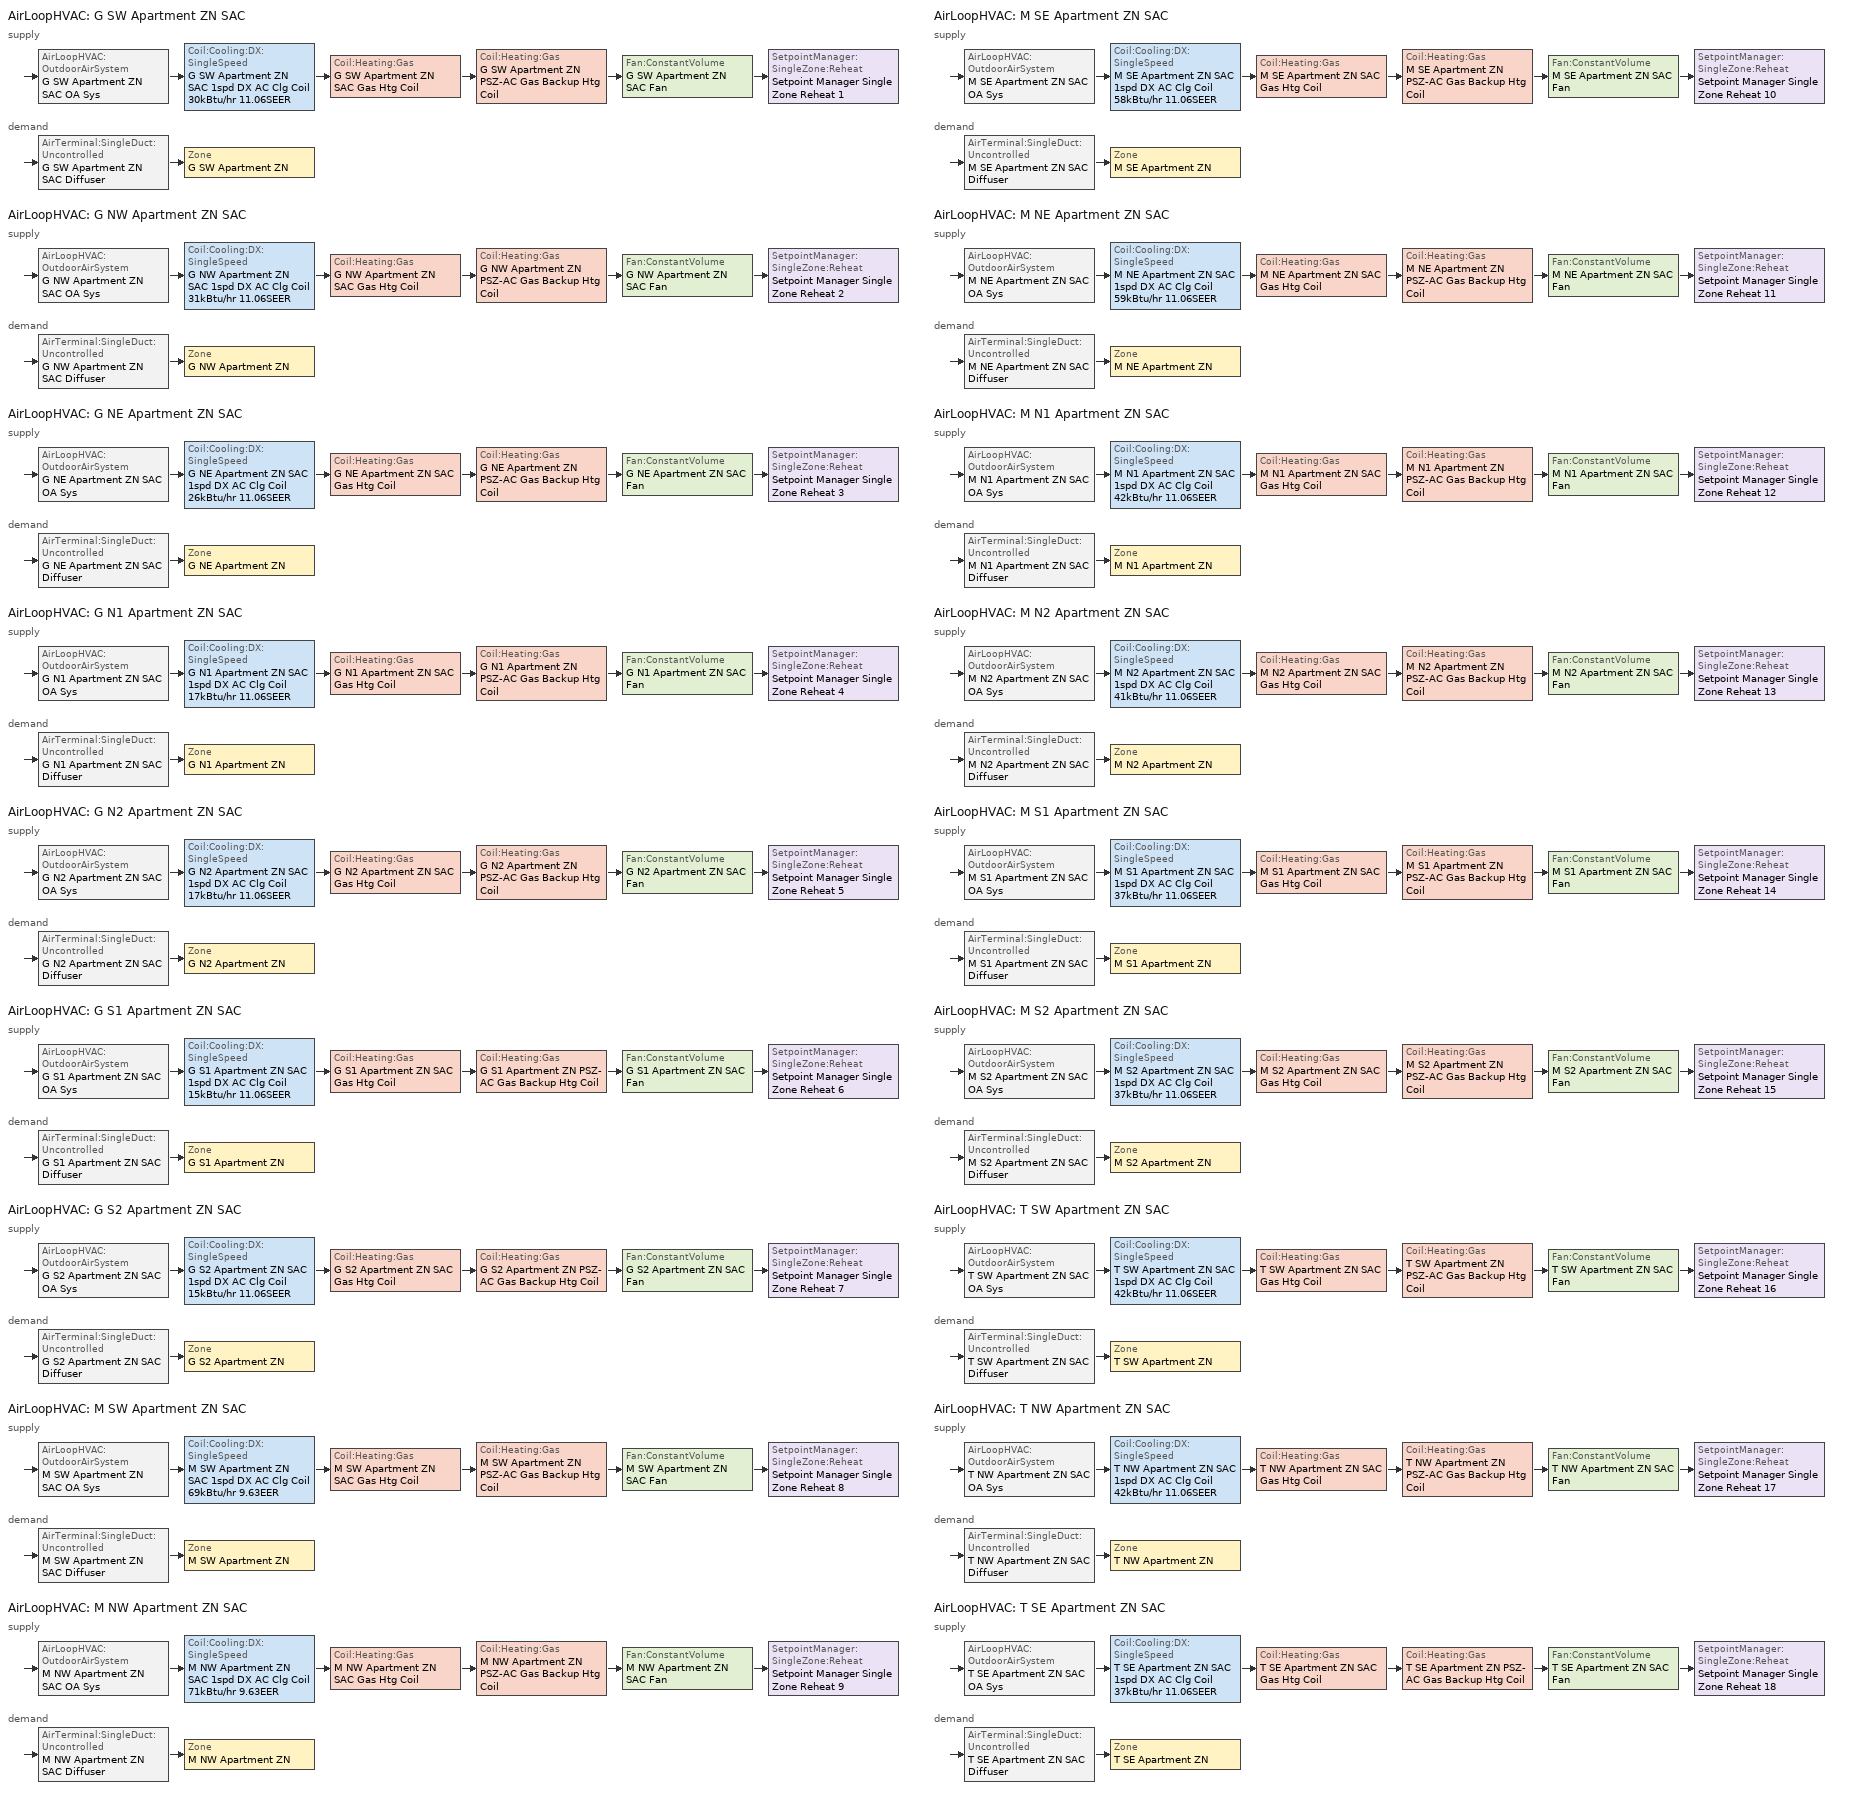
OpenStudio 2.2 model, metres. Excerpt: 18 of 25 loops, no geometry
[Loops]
AirLoopHVAC 'G SW Apartment ZN SAC'
 supply: AirLoopHVAC:OutdoorAirSystem 'G SW Apartment ZN SAC OA Sys' > Coil:Cooling:DX:SingleSpeed 'G SW Apartment ZN SAC 1spd DX AC Clg Coil 30kBtu/hr 11.06SEER' > Coil:Heating:Gas 'G SW Apartment ZN SAC Gas Htg Coil' > Coil:Heating:Gas 'G SW Apartment ZN PSZ-AC Gas Backup Htg Coil' > Fan:ConstantVolume 'G SW Apartment ZN SAC Fan' > SetpointManager:SingleZone:Reheat 'Setpoint Manager Single Zone Reheat 1'
 demand: AirTerminal:SingleDuct:Uncontrolled 'G SW Apartment ZN SAC Diffuser' > Zone 'G SW Apartment ZN'
AirLoopHVAC 'G NW Apartment ZN SAC'
 supply: AirLoopHVAC:OutdoorAirSystem 'G NW Apartment ZN SAC OA Sys' > Coil:Cooling:DX:SingleSpeed 'G NW Apartment ZN SAC 1spd DX AC Clg Coil 31kBtu/hr 11.06SEER' > Coil:Heating:Gas 'G NW Apartment ZN SAC Gas Htg Coil' > Coil:Heating:Gas 'G NW Apartment ZN PSZ-AC Gas Backup Htg Coil' > Fan:ConstantVolume 'G NW Apartment ZN SAC Fan' > SetpointManager:SingleZone:Reheat 'Setpoint Manager Single Zone Reheat 2'
 demand: AirTerminal:SingleDuct:Uncontrolled 'G NW Apartment ZN SAC Diffuser' > Zone 'G NW Apartment ZN'
AirLoopHVAC 'G NE Apartment ZN SAC'
 supply: AirLoopHVAC:OutdoorAirSystem 'G NE Apartment ZN SAC OA Sys' > Coil:Cooling:DX:SingleSpeed 'G NE Apartment ZN SAC 1spd DX AC Clg Coil 26kBtu/hr 11.06SEER' > Coil:Heating:Gas 'G NE Apartment ZN SAC Gas Htg Coil' > Coil:Heating:Gas 'G NE Apartment ZN PSZ-AC Gas Backup Htg Coil' > Fan:ConstantVolume 'G NE Apartment ZN SAC Fan' > SetpointManager:SingleZone:Reheat 'Setpoint Manager Single Zone Reheat 3'
 demand: AirTerminal:SingleDuct:Uncontrolled 'G NE Apartment ZN SAC Diffuser' > Zone 'G NE Apartment ZN'
AirLoopHVAC 'G N1 Apartment ZN SAC'
 supply: AirLoopHVAC:OutdoorAirSystem 'G N1 Apartment ZN SAC OA Sys' > Coil:Cooling:DX:SingleSpeed 'G N1 Apartment ZN SAC 1spd DX AC Clg Coil 17kBtu/hr 11.06SEER' > Coil:Heating:Gas 'G N1 Apartment ZN SAC Gas Htg Coil' > Coil:Heating:Gas 'G N1 Apartment ZN PSZ-AC Gas Backup Htg Coil' > Fan:ConstantVolume 'G N1 Apartment ZN SAC Fan' > SetpointManager:SingleZone:Reheat 'Setpoint Manager Single Zone Reheat 4'
 demand: AirTerminal:SingleDuct:Uncontrolled 'G N1 Apartment ZN SAC Diffuser' > Zone 'G N1 Apartment ZN'
AirLoopHVAC 'G N2 Apartment ZN SAC'
 supply: AirLoopHVAC:OutdoorAirSystem 'G N2 Apartment ZN SAC OA Sys' > Coil:Cooling:DX:SingleSpeed 'G N2 Apartment ZN SAC 1spd DX AC Clg Coil 17kBtu/hr 11.06SEER' > Coil:Heating:Gas 'G N2 Apartment ZN SAC Gas Htg Coil' > Coil:Heating:Gas 'G N2 Apartment ZN PSZ-AC Gas Backup Htg Coil' > Fan:ConstantVolume 'G N2 Apartment ZN SAC Fan' > SetpointManager:SingleZone:Reheat 'Setpoint Manager Single Zone Reheat 5'
 demand: AirTerminal:SingleDuct:Uncontrolled 'G N2 Apartment ZN SAC Diffuser' > Zone 'G N2 Apartment ZN'
AirLoopHVAC 'G S1 Apartment ZN SAC'
 supply: AirLoopHVAC:OutdoorAirSystem 'G S1 Apartment ZN SAC OA Sys' > Coil:Cooling:DX:SingleSpeed 'G S1 Apartment ZN SAC 1spd DX AC Clg Coil 15kBtu/hr 11.06SEER' > Coil:Heating:Gas 'G S1 Apartment ZN SAC Gas Htg Coil' > Coil:Heating:Gas 'G S1 Apartment ZN PSZ-AC Gas Backup Htg Coil' > Fan:ConstantVolume 'G S1 Apartment ZN SAC Fan' > SetpointManager:SingleZone:Reheat 'Setpoint Manager Single Zone Reheat 6'
 demand: AirTerminal:SingleDuct:Uncontrolled 'G S1 Apartment ZN SAC Diffuser' > Zone 'G S1 Apartment ZN'
AirLoopHVAC 'G S2 Apartment ZN SAC'
 supply: AirLoopHVAC:OutdoorAirSystem 'G S2 Apartment ZN SAC OA Sys' > Coil:Cooling:DX:SingleSpeed 'G S2 Apartment ZN SAC 1spd DX AC Clg Coil 15kBtu/hr 11.06SEER' > Coil:Heating:Gas 'G S2 Apartment ZN SAC Gas Htg Coil' > Coil:Heating:Gas 'G S2 Apartment ZN PSZ-AC Gas Backup Htg Coil' > Fan:ConstantVolume 'G S2 Apartment ZN SAC Fan' > SetpointManager:SingleZone:Reheat 'Setpoint Manager Single Zone Reheat 7'
 demand: AirTerminal:SingleDuct:Uncontrolled 'G S2 Apartment ZN SAC Diffuser' > Zone 'G S2 Apartment ZN'
AirLoopHVAC 'M SW Apartment ZN SAC'
 supply: AirLoopHVAC:OutdoorAirSystem 'M SW Apartment ZN SAC OA Sys' > Coil:Cooling:DX:SingleSpeed 'M SW Apartment ZN SAC 1spd DX AC Clg Coil 69kBtu/hr 9.63EER' > Coil:Heating:Gas 'M SW Apartment ZN SAC Gas Htg Coil' > Coil:Heating:Gas 'M SW Apartment ZN PSZ-AC Gas Backup Htg Coil' > Fan:ConstantVolume 'M SW Apartment ZN SAC Fan' > SetpointManager:SingleZone:Reheat 'Setpoint Manager Single Zone Reheat 8'
 demand: AirTerminal:SingleDuct:Uncontrolled 'M SW Apartment ZN SAC Diffuser' > Zone 'M SW Apartment ZN'
AirLoopHVAC 'M NW Apartment ZN SAC'
 supply: AirLoopHVAC:OutdoorAirSystem 'M NW Apartment ZN SAC OA Sys' > Coil:Cooling:DX:SingleSpeed 'M NW Apartment ZN SAC 1spd DX AC Clg Coil 71kBtu/hr 9.63EER' > Coil:Heating:Gas 'M NW Apartment ZN SAC Gas Htg Coil' > Coil:Heating:Gas 'M NW Apartment ZN PSZ-AC Gas Backup Htg Coil' > Fan:ConstantVolume 'M NW Apartment ZN SAC Fan' > SetpointManager:SingleZone:Reheat 'Setpoint Manager Single Zone Reheat 9'
 demand: AirTerminal:SingleDuct:Uncontrolled 'M NW Apartment ZN SAC Diffuser' > Zone 'M NW Apartment ZN'
AirLoopHVAC 'M SE Apartment ZN SAC'
 supply: AirLoopHVAC:OutdoorAirSystem 'M SE Apartment ZN SAC OA Sys' > Coil:Cooling:DX:SingleSpeed 'M SE Apartment ZN SAC 1spd DX AC Clg Coil 58kBtu/hr 11.06SEER' > Coil:Heating:Gas 'M SE Apartment ZN SAC Gas Htg Coil' > Coil:Heating:Gas 'M SE Apartment ZN PSZ-AC Gas Backup Htg Coil' > Fan:ConstantVolume 'M SE Apartment ZN SAC Fan' > SetpointManager:SingleZone:Reheat 'Setpoint Manager Single Zone Reheat 10'
 demand: AirTerminal:SingleDuct:Uncontrolled 'M SE Apartment ZN SAC Diffuser' > Zone 'M SE Apartment ZN'
AirLoopHVAC 'M NE Apartment ZN SAC'
 supply: AirLoopHVAC:OutdoorAirSystem 'M NE Apartment ZN SAC OA Sys' > Coil:Cooling:DX:SingleSpeed 'M NE Apartment ZN SAC 1spd DX AC Clg Coil 59kBtu/hr 11.06SEER' > Coil:Heating:Gas 'M NE Apartment ZN SAC Gas Htg Coil' > Coil:Heating:Gas 'M NE Apartment ZN PSZ-AC Gas Backup Htg Coil' > Fan:ConstantVolume 'M NE Apartment ZN SAC Fan' > SetpointManager:SingleZone:Reheat 'Setpoint Manager Single Zone Reheat 11'
 demand: AirTerminal:SingleDuct:Uncontrolled 'M NE Apartment ZN SAC Diffuser' > Zone 'M NE Apartment ZN'
AirLoopHVAC 'M N1 Apartment ZN SAC'
 supply: AirLoopHVAC:OutdoorAirSystem 'M N1 Apartment ZN SAC OA Sys' > Coil:Cooling:DX:SingleSpeed 'M N1 Apartment ZN SAC 1spd DX AC Clg Coil 42kBtu/hr 11.06SEER' > Coil:Heating:Gas 'M N1 Apartment ZN SAC Gas Htg Coil' > Coil:Heating:Gas 'M N1 Apartment ZN PSZ-AC Gas Backup Htg Coil' > Fan:ConstantVolume 'M N1 Apartment ZN SAC Fan' > SetpointManager:SingleZone:Reheat 'Setpoint Manager Single Zone Reheat 12'
 demand: AirTerminal:SingleDuct:Uncontrolled 'M N1 Apartment ZN SAC Diffuser' > Zone 'M N1 Apartment ZN'
AirLoopHVAC 'M N2 Apartment ZN SAC'
 supply: AirLoopHVAC:OutdoorAirSystem 'M N2 Apartment ZN SAC OA Sys' > Coil:Cooling:DX:SingleSpeed 'M N2 Apartment ZN SAC 1spd DX AC Clg Coil 41kBtu/hr 11.06SEER' > Coil:Heating:Gas 'M N2 Apartment ZN SAC Gas Htg Coil' > Coil:Heating:Gas 'M N2 Apartment ZN PSZ-AC Gas Backup Htg Coil' > Fan:ConstantVolume 'M N2 Apartment ZN SAC Fan' > SetpointManager:SingleZone:Reheat 'Setpoint Manager Single Zone Reheat 13'
 demand: AirTerminal:SingleDuct:Uncontrolled 'M N2 Apartment ZN SAC Diffuser' > Zone 'M N2 Apartment ZN'
AirLoopHVAC 'M S1 Apartment ZN SAC'
 supply: AirLoopHVAC:OutdoorAirSystem 'M S1 Apartment ZN SAC OA Sys' > Coil:Cooling:DX:SingleSpeed 'M S1 Apartment ZN SAC 1spd DX AC Clg Coil 37kBtu/hr 11.06SEER' > Coil:Heating:Gas 'M S1 Apartment ZN SAC Gas Htg Coil' > Coil:Heating:Gas 'M S1 Apartment ZN PSZ-AC Gas Backup Htg Coil' > Fan:ConstantVolume 'M S1 Apartment ZN SAC Fan' > SetpointManager:SingleZone:Reheat 'Setpoint Manager Single Zone Reheat 14'
 demand: AirTerminal:SingleDuct:Uncontrolled 'M S1 Apartment ZN SAC Diffuser' > Zone 'M S1 Apartment ZN'
AirLoopHVAC 'M S2 Apartment ZN SAC'
 supply: AirLoopHVAC:OutdoorAirSystem 'M S2 Apartment ZN SAC OA Sys' > Coil:Cooling:DX:SingleSpeed 'M S2 Apartment ZN SAC 1spd DX AC Clg Coil 37kBtu/hr 11.06SEER' > Coil:Heating:Gas 'M S2 Apartment ZN SAC Gas Htg Coil' > Coil:Heating:Gas 'M S2 Apartment ZN PSZ-AC Gas Backup Htg Coil' > Fan:ConstantVolume 'M S2 Apartment ZN SAC Fan' > SetpointManager:SingleZone:Reheat 'Setpoint Manager Single Zone Reheat 15'
 demand: AirTerminal:SingleDuct:Uncontrolled 'M S2 Apartment ZN SAC Diffuser' > Zone 'M S2 Apartment ZN'
AirLoopHVAC 'T SW Apartment ZN SAC'
 supply: AirLoopHVAC:OutdoorAirSystem 'T SW Apartment ZN SAC OA Sys' > Coil:Cooling:DX:SingleSpeed 'T SW Apartment ZN SAC 1spd DX AC Clg Coil 42kBtu/hr 11.06SEER' > Coil:Heating:Gas 'T SW Apartment ZN SAC Gas Htg Coil' > Coil:Heating:Gas 'T SW Apartment ZN PSZ-AC Gas Backup Htg Coil' > Fan:ConstantVolume 'T SW Apartment ZN SAC Fan' > SetpointManager:SingleZone:Reheat 'Setpoint Manager Single Zone Reheat 16'
 demand: AirTerminal:SingleDuct:Uncontrolled 'T SW Apartment ZN SAC Diffuser' > Zone 'T SW Apartment ZN'
AirLoopHVAC 'T NW Apartment ZN SAC'
 supply: AirLoopHVAC:OutdoorAirSystem 'T NW Apartment ZN SAC OA Sys' > Coil:Cooling:DX:SingleSpeed 'T NW Apartment ZN SAC 1spd DX AC Clg Coil 42kBtu/hr 11.06SEER' > Coil:Heating:Gas 'T NW Apartment ZN SAC Gas Htg Coil' > Coil:Heating:Gas 'T NW Apartment ZN PSZ-AC Gas Backup Htg Coil' > Fan:ConstantVolume 'T NW Apartment ZN SAC Fan' > SetpointManager:SingleZone:Reheat 'Setpoint Manager Single Zone Reheat 17'
 demand: AirTerminal:SingleDuct:Uncontrolled 'T NW Apartment ZN SAC Diffuser' > Zone 'T NW Apartment ZN'
AirLoopHVAC 'T SE Apartment ZN SAC'
 supply: AirLoopHVAC:OutdoorAirSystem 'T SE Apartment ZN SAC OA Sys' > Coil:Cooling:DX:SingleSpeed 'T SE Apartment ZN SAC 1spd DX AC Clg Coil 37kBtu/hr 11.06SEER' > Coil:Heating:Gas 'T SE Apartment ZN SAC Gas Htg Coil' > Coil:Heating:Gas 'T SE Apartment ZN PSZ-AC Gas Backup Htg Coil' > Fan:ConstantVolume 'T SE Apartment ZN SAC Fan' > SetpointManager:SingleZone:Reheat 'Setpoint Manager Single Zone Reheat 18'
 demand: AirTerminal:SingleDuct:Uncontrolled 'T SE Apartment ZN SAC Diffuser' > Zone 'T SE Apartment ZN'
[Sizing:Zone] Zone Cooling Design Supply Air Temperature Input Method=SupplyAirTemperature; Zone Cooling Design Supply Air Temperature {C}=14; Zone Cooling Design Supply Air Temperature Difference {deltaC}=11.11; Zone Heating Design Supply Air Temperature Input Method=SupplyAirTemperature; Zone Heating Design Supply Air Temperature {C}=50; Zone Heating Design Supply Air Temperature Difference {deltaC}=11.11; Zone Cooling Design Supply Air Humidity Ratio {kg-H2O/kg-air}=0.008; Zone Heating Design Supply Air Humidity Ratio {kg-H2O/kg-air}=0.008; Cooling Design Air Flow Method=DesignDay; Heating Design Air Flow Method=DesignDay; Account for Dedicated Outdoor Air System=No; Dedicated Outdoor Air System Control Strategy=NeutralSupplyAir; Dedicated Outdoor Air Low Setpoint Temperature for Design {C}=autosize; Dedicated Outdoor Air High Setpoint Temperature for Design {C}=autosize
G N1 Apartment ZN; G N2 Apartment ZN; G NE Apartment ZN; G NW Apartment ZN; G S1 Apartment ZN; G S2 Apartment ZN; G SW Apartment ZN; M N1 Apartment ZN; M N2 Apartment ZN; M NE Apartment ZN; M NW Apartment ZN; M S1 Apartment ZN; M S2 Apartment ZN; M SE Apartment ZN; M SW Apartment ZN; T NW Apartment ZN; T SE Apartment ZN; T SW Apartment ZN
[Zone equipment]
G N1 Apartment ZN: G N1 Apartment ZN SAC Diffuser
G N2 Apartment ZN: G N2 Apartment ZN SAC Diffuser
G NE Apartment ZN: G NE Apartment ZN SAC Diffuser
G NW Apartment ZN: G NW Apartment ZN SAC Diffuser
G S1 Apartment ZN: G S1 Apartment ZN SAC Diffuser
G S2 Apartment ZN: G S2 Apartment ZN SAC Diffuser
G SW Apartment ZN: G SW Apartment ZN SAC Diffuser
M N1 Apartment ZN: M N1 Apartment ZN SAC Diffuser
M N2 Apartment ZN: M N2 Apartment ZN SAC Diffuser
M NE Apartment ZN: M NE Apartment ZN SAC Diffuser
M NW Apartment ZN: M NW Apartment ZN SAC Diffuser
M S1 Apartment ZN: M S1 Apartment ZN SAC Diffuser
M S2 Apartment ZN: M S2 Apartment ZN SAC Diffuser
M SE Apartment ZN: M SE Apartment ZN SAC Diffuser
M SW Apartment ZN: M SW Apartment ZN SAC Diffuser
T NW Apartment ZN: T NW Apartment ZN SAC Diffuser
T SE Apartment ZN: T SE Apartment ZN SAC Diffuser
T SW Apartment ZN: T SW Apartment ZN SAC Diffuser
[AirLoopHVAC] Design Supply Air Flow Rate {m3/s}=AutoSize
Name | Availability Schedule | Availability Manager
G SW Apartment ZN SAC; G NW Apartment ZN SAC; G NE Apartment ZN SAC; G N1 Apartment ZN SAC; G N2 Apartment ZN SAC; G S1 Apartment ZN SAC; G S2 Apartment ZN SAC; M N2 Apartment ZN SAC; M S1 Apartment ZN SAC; M S2 Apartment ZN SAC; T SE Apartment ZN SAC | Always On Discrete
M SW Apartment ZN SAC | ApartmentMidRise All On | Availability Manager Night Cycle 5
M NW Apartment ZN SAC | ApartmentMidRise All On | Availability Manager Night Cycle 3
M SE Apartment ZN SAC | ApartmentMidRise All On | Availability Manager Night Cycle 4
M NE Apartment ZN SAC | ApartmentMidRise All On | Availability Manager Night Cycle 2
M N1 Apartment ZN SAC | ApartmentMidRise All On | Availability Manager Night Cycle 1
T SW Apartment ZN SAC | ApartmentMidRise All On | Availability Manager Night Cycle 8
T NW Apartment ZN SAC | ApartmentMidRise All On | Availability Manager Night Cycle 7
[Sizing:System] Type of Load to Size On=Sensible; Design Outdoor Air Flow Rate {m3/s}=Autosize; Minimum System Air Flow Ratio=1; Preheat Design Temperature {C}=7; Preheat Design Humidity Ratio {kg-H2O/kg-Air}=0.008; Precool Design Temperature {C}=11; Precool Design Humidity Ratio {kg-H2O/kg-Air}=0.008; Central Cooling Design Supply Air Temperature {C}=12; Central Heating Design Supply Air Temperature {C}=50; Sizing Option=NonCoincident; 100% Outdoor Air in Cooling=No; 100% Outdoor Air in Heating=No; Central Cooling Design Supply Air Humidity Ratio {kg-H2O/kg-Air}=0.008; Central Heating Design Supply Air Humidity Ratio {kg-H2O/kg-Air}=0.008; Cooling Design Air Flow Method=DesignDay; Cooling Design Air Flow Rate {m3/s}=0; Heating Design Air Flow Method=DesignDay; Heating Design Air Flow Rate {m3/s}=0; System Outdoor Air Method=ZoneSum; Zone Maximum Outdoor Air Fraction=1; Cooling Supply Air Flow Rate Per Floor Area {m3/s-m2}=0.00996765; Cooling Fraction of Autosized Cooling Supply Air Flow Rate=1; Cooling Supply Air Flow Rate Per Unit Cooling Capacity {m3/s-W}=3.94755e-05; Heating Supply Air Flow Rate Per Floor Area {m3/s-m2}=0.00996765; Heating Fraction of Autosized Heating Supply Air Flow Rate=1; Heating Fraction of Autosized Cooling Supply Air Flow Rate=1; Heating Supply Air Flow Rate Per Unit Heating Capacity {m3/s-W}=3.15882e-05; Cooling Design Capacity Method=CoolingDesignCapacity; Cooling Design Capacity {W}=autosize; Cooling Design Capacity Per Floor Area {W/m2}=234.7; Fraction of Autosized Cooling Design Capacity=1; Heating Design Capacity Method=HeatingDesignCapacity; Heating Design Capacity {W}=autosize; Heating Design Capacity Per Floor Area {W/m2}=157; Fraction of Autosized Heating Design Capacity=1; Central Cooling Capacity Control Method=OnOff
G SW Apartment ZN SAC; G NW Apartment ZN SAC; G NE Apartment ZN SAC; G N1 Apartment ZN SAC; G N2 Apartment ZN SAC; G S1 Apartment ZN SAC; G S2 Apartment ZN SAC; M SW Apartment ZN SAC; M NW Apartment ZN SAC; M SE Apartment ZN SAC; M NE Apartment ZN SAC; M N1 Apartment ZN SAC; M N2 Apartment ZN SAC; M S1 Apartment ZN SAC; M S2 Apartment ZN SAC; T SW Apartment ZN SAC; T NW Apartment ZN SAC; T SE Apartment ZN SAC
[SetpointManager:SingleZone:Reheat] Minimum Supply Air Temperature {C}=13; Maximum Supply Air Temperature {C}=45
Name | Control Zone
Setpoint Manager Single Zone Reheat 1 | G SW Apartment ZN
Setpoint Manager Single Zone Reheat 2 | G NW Apartment ZN
Setpoint Manager Single Zone Reheat 3 | G NE Apartment ZN
Setpoint Manager Single Zone Reheat 4 | G N1 Apartment ZN
Setpoint Manager Single Zone Reheat 5 | G N2 Apartment ZN
Setpoint Manager Single Zone Reheat 6 | G S1 Apartment ZN
Setpoint Manager Single Zone Reheat 7 | G S2 Apartment ZN
Setpoint Manager Single Zone Reheat 8 | M SW Apartment ZN
Setpoint Manager Single Zone Reheat 9 | M NW Apartment ZN
Setpoint Manager Single Zone Reheat 10 | M SE Apartment ZN
Setpoint Manager Single Zone Reheat 11 | M NE Apartment ZN
Setpoint Manager Single Zone Reheat 12 | M N1 Apartment ZN
Setpoint Manager Single Zone Reheat 13 | M N2 Apartment ZN
Setpoint Manager Single Zone Reheat 14 | M S1 Apartment ZN
Setpoint Manager Single Zone Reheat 15 | M S2 Apartment ZN
Setpoint Manager Single Zone Reheat 16 | T SW Apartment ZN
Setpoint Manager Single Zone Reheat 17 | T NW Apartment ZN
Setpoint Manager Single Zone Reheat 18 | T SE Apartment ZN
[Fan:ConstantVolume] Availability Schedule=Always On Discrete; Pressure Rise {Pa}=622.722; Maximum Flow Rate {m3/s}=AutoSize
Name | Fan Efficiency | Motor Efficiency
G SW Apartment ZN SAC Fan; G NW Apartment ZN SAC Fan; G NE Apartment ZN SAC Fan; G N1 Apartment ZN SAC Fan; G N2 Apartment ZN SAC Fan; G S1 Apartment ZN SAC Fan; G S2 Apartment ZN SAC Fan; M SE Apartment ZN SAC Fan; M NE Apartment ZN SAC Fan; M N1 Apartment ZN SAC Fan; M N2 Apartment ZN SAC Fan; M S1 Apartment ZN SAC Fan; M S2 Apartment ZN SAC Fan; T SW Apartment ZN SAC Fan; T NW Apartment ZN SAC Fan; T SE Apartment ZN SAC Fan | 0.53625 | 0.825
M SW Apartment ZN SAC Fan; M NW Apartment ZN SAC Fan | 0.546 | 0.84
[Coil:Heating:Gas] Availability Schedule=Always On Discrete; Gas Burner Efficiency=0.8; Nominal Capacity {W}=AutoSize; Parasitic Electric Load {W}=0; Parasitic Gas Load {W}=0
Name | Part Load Fraction Correlation Curve
G SW Apartment ZN SAC Gas Htg Coil | Curve Cubic 1
G SW Apartment ZN PSZ-AC Gas Backup Htg Coil; G NW Apartment ZN PSZ-AC Gas Backup Htg Coil; G NE Apartment ZN PSZ-AC Gas Backup Htg Coil; G N1 Apartment ZN PSZ-AC Gas Backup Htg Coil; G N2 Apartment ZN PSZ-AC Gas Backup Htg Coil; G S1 Apartment ZN PSZ-AC Gas Backup Htg Coil; G S2 Apartment ZN PSZ-AC Gas Backup Htg Coil; M SW Apartment ZN PSZ-AC Gas Backup Htg Coil; M NW Apartment ZN PSZ-AC Gas Backup Htg Coil; M SE Apartment ZN PSZ-AC Gas Backup Htg Coil; M NE Apartment ZN PSZ-AC Gas Backup Htg Coil; M N1 Apartment ZN PSZ-AC Gas Backup Htg Coil; M N2 Apartment ZN PSZ-AC Gas Backup Htg Coil; M S1 Apartment ZN PSZ-AC Gas Backup Htg Coil; M S2 Apartment ZN PSZ-AC Gas Backup Htg Coil; T SW Apartment ZN PSZ-AC Gas Backup Htg Coil; T NW Apartment ZN PSZ-AC Gas Backup Htg Coil; T SE Apartment ZN PSZ-AC Gas Backup Htg Coil
G NW Apartment ZN SAC Gas Htg Coil | Curve Cubic 2
G NE Apartment ZN SAC Gas Htg Coil | Curve Cubic 3
G N1 Apartment ZN SAC Gas Htg Coil | Curve Cubic 4
G N2 Apartment ZN SAC Gas Htg Coil | Curve Cubic 5
G S1 Apartment ZN SAC Gas Htg Coil | Curve Cubic 6
G S2 Apartment ZN SAC Gas Htg Coil | Curve Cubic 7
M SW Apartment ZN SAC Gas Htg Coil | Curve Cubic 8
M NW Apartment ZN SAC Gas Htg Coil | Curve Cubic 9
M SE Apartment ZN SAC Gas Htg Coil | Curve Cubic 10
M NE Apartment ZN SAC Gas Htg Coil | Curve Cubic 11
M N1 Apartment ZN SAC Gas Htg Coil | Curve Cubic 12
M N2 Apartment ZN SAC Gas Htg Coil | Curve Cubic 13
M S1 Apartment ZN SAC Gas Htg Coil | Curve Cubic 14
M S2 Apartment ZN SAC Gas Htg Coil | Curve Cubic 15
T SW Apartment ZN SAC Gas Htg Coil | Curve Cubic 16
T NW Apartment ZN SAC Gas Htg Coil | Curve Cubic 17
T SE Apartment ZN SAC Gas Htg Coil | Curve Cubic 18
[Coil:Cooling:DX:SingleSpeed] Availability Schedule=Always On Discrete; Rated Total Cooling Capacity {W}=autosize; Rated Sensible Heat Ratio=autosize; Rated Air Flow Rate {m3/s}=autosize; Rated Evaporator Fan Power Per Volume Flow Rate {W/(m3/s)}=773.3; Condenser Type=AirCooled; Evaporative Condenser Effectiveness=0; Evaporative Condenser Air Flow Rate {m3/s}=Autosize; Evaporative Condenser Pump Rated Power Consumption {W}=Autosize; Crankcase Heater Capacity {W}=0; Maximum Outdoor Dry-Bulb Temperature for Crankcase Heater Operation {C}=0; Basin Heater Capacity {W/K}=0; Basin Heater Setpoint Temperature {C}=10
Name | Rated COP {W/W} | Total Cooling Capacity Function of Temperature Curve | Total Cooling Capacity Function of Flow Fraction Curve | Energy Input Ratio Function of Temperature Curve | Energy Input Ratio Function of Flow Fraction Curve | Part Load Fraction Correlation Curve
G SW Apartment ZN SAC 1spd DX AC Clg Coil 30kBtu/hr 11.06SEER | 3.26872 | DOE Ref DX Clg Coil Cool-Cap-fT 6 | DOE Ref DX Clg Coil Cool-CAP-fFlow 6 | DOE Ref DX Clg Coil Cool-EIR-fT 6 | DOE Ref DX Clg Coil Cool-EIR-fFlow 6 | DOE Ref DX Clg Coil Cool-PLF-fPLR 6
G NW Apartment ZN SAC 1spd DX AC Clg Coil 31kBtu/hr 11.06SEER | 3.26872 | DOE Ref DX Clg Coil Cool-Cap-fT 3 | DOE Ref DX Clg Coil Cool-CAP-fFlow 3 | DOE Ref DX Clg Coil Cool-EIR-fT 3 | DOE Ref DX Clg Coil Cool-EIR-fFlow 3 | DOE Ref DX Clg Coil Cool-PLF-fPLR 3
G NE Apartment ZN SAC 1spd DX AC Clg Coil 26kBtu/hr 11.06SEER | 3.26872 | DOE Ref DX Clg Coil Cool-Cap-fT 2 | DOE Ref DX Clg Coil Cool-CAP-fFlow 2 | DOE Ref DX Clg Coil Cool-EIR-fT 2 | DOE Ref DX Clg Coil Cool-EIR-fFlow 2 | DOE Ref DX Clg Coil Cool-PLF-fPLR 2
G N1 Apartment ZN SAC 1spd DX AC Clg Coil 17kBtu/hr 11.06SEER | 3.26872 | DOE Ref DX Clg Coil Cool-Cap-fT | DOE Ref DX Clg Coil Cool-CAP-fFlow | DOE Ref DX Clg Coil Cool-EIR-fT | DOE Ref DX Clg Coil Cool-EIR-fFlow | DOE Ref DX Clg Coil Cool-PLF-fPLR
G N2 Apartment ZN SAC 1spd DX AC Clg Coil 17kBtu/hr 11.06SEER | 3.26872 | DOE Ref DX Clg Coil Cool-Cap-fT 1 | DOE Ref DX Clg Coil Cool-CAP-fFlow 1 | DOE Ref DX Clg Coil Cool-EIR-fT 1 | DOE Ref DX Clg Coil Cool-EIR-fFlow 1 | DOE Ref DX Clg Coil Cool-PLF-fPLR 1
G S1 Apartment ZN SAC 1spd DX AC Clg Coil 15kBtu/hr 11.06SEER | 3.26872 | DOE Ref DX Clg Coil Cool-Cap-fT 4 | DOE Ref DX Clg Coil Cool-CAP-fFlow 4 | DOE Ref DX Clg Coil Cool-EIR-fT 4 | DOE Ref DX Clg Coil Cool-EIR-fFlow 4 | DOE Ref DX Clg Coil Cool-PLF-fPLR 4
G S2 Apartment ZN SAC 1spd DX AC Clg Coil 15kBtu/hr 11.06SEER | 3.26872 | DOE Ref DX Clg Coil Cool-Cap-fT 5 | DOE Ref DX Clg Coil Cool-CAP-fFlow 5 | DOE Ref DX Clg Coil Cool-EIR-fT 5 | DOE Ref DX Clg Coil Cool-EIR-fFlow 5 | DOE Ref DX Clg Coil Cool-PLF-fPLR 5
M SW Apartment ZN SAC 1spd DX AC Clg Coil 69kBtu/hr 9.63EER | 3.30709 | DOE Ref DX Clg Coil Cool-Cap-fT 14 | DOE Ref DX Clg Coil Cool-CAP-fFlow 14 | DOE Ref DX Clg Coil Cool-EIR-fT 14 | DOE Ref DX Clg Coil Cool-EIR-fFlow 14 | DOE Ref DX Clg Coil Cool-PLF-fPLR 14
M NW Apartment ZN SAC 1spd DX AC Clg Coil 71kBtu/hr 9.63EER | 3.30875 | DOE Ref DX Clg Coil Cool-Cap-fT 10 | DOE Ref DX Clg Coil Cool-CAP-fFlow 10 | DOE Ref DX Clg Coil Cool-EIR-fT 10 | DOE Ref DX Clg Coil Cool-EIR-fFlow 10 | DOE Ref DX Clg Coil Cool-PLF-fPLR 10
M SE Apartment ZN SAC 1spd DX AC Clg Coil 58kBtu/hr 11.06SEER | 3.26872 | DOE Ref DX Clg Coil Cool-Cap-fT 13 | DOE Ref DX Clg Coil Cool-CAP-fFlow 13 | DOE Ref DX Clg Coil Cool-EIR-fT 13 | DOE Ref DX Clg Coil Cool-EIR-fFlow 13 | DOE Ref DX Clg Coil Cool-PLF-fPLR 13
M NE Apartment ZN SAC 1spd DX AC Clg Coil 59kBtu/hr 11.06SEER | 3.26872 | DOE Ref DX Clg Coil Cool-Cap-fT 9 | DOE Ref DX Clg Coil Cool-CAP-fFlow 9 | DOE Ref DX Clg Coil Cool-EIR-fT 9 | DOE Ref DX Clg Coil Cool-EIR-fFlow 9 | DOE Ref DX Clg Coil Cool-PLF-fPLR 9
M N1 Apartment ZN SAC 1spd DX AC Clg Coil 42kBtu/hr 11.06SEER | 3.26872 | DOE Ref DX Clg Coil Cool-Cap-fT 7 | DOE Ref DX Clg Coil Cool-CAP-fFlow 7 | DOE Ref DX Clg Coil Cool-EIR-fT 7 | DOE Ref DX Clg Coil Cool-EIR-fFlow 7 | DOE Ref DX Clg Coil Cool-PLF-fPLR 7
M N2 Apartment ZN SAC 1spd DX AC Clg Coil 41kBtu/hr 11.06SEER | 3.26872 | DOE Ref DX Clg Coil Cool-Cap-fT 8 | DOE Ref DX Clg Coil Cool-CAP-fFlow 8 | DOE Ref DX Clg Coil Cool-EIR-fT 8 | DOE Ref DX Clg Coil Cool-EIR-fFlow 8 | DOE Ref DX Clg Coil Cool-PLF-fPLR 8
M S1 Apartment ZN SAC 1spd DX AC Clg Coil 37kBtu/hr 11.06SEER | 3.26872 | DOE Ref DX Clg Coil Cool-Cap-fT 11 | DOE Ref DX Clg Coil Cool-CAP-fFlow 11 | DOE Ref DX Clg Coil Cool-EIR-fT 11 | DOE Ref DX Clg Coil Cool-EIR-fFlow 11 | DOE Ref DX Clg Coil Cool-PLF-fPLR 11
M S2 Apartment ZN SAC 1spd DX AC Clg Coil 37kBtu/hr 11.06SEER | 3.26872 | DOE Ref DX Clg Coil Cool-Cap-fT 12 | DOE Ref DX Clg Coil Cool-CAP-fFlow 12 | DOE Ref DX Clg Coil Cool-EIR-fT 12 | DOE Ref DX Clg Coil Cool-EIR-fFlow 12 | DOE Ref DX Clg Coil Cool-PLF-fPLR 12
T SW Apartment ZN SAC 1spd DX AC Clg Coil 42kBtu/hr 11.06SEER | 3.26872 | DOE Ref DX Clg Coil Cool-Cap-fT 23 | DOE Ref DX Clg Coil Cool-CAP-fFlow 23 | DOE Ref DX Clg Coil Cool-EIR-fT 23 | DOE Ref DX Clg Coil Cool-EIR-fFlow 23 | DOE Ref DX Clg Coil Cool-PLF-fPLR 23
T NW Apartment ZN SAC 1spd DX AC Clg Coil 42kBtu/hr 11.06SEER | 3.26872 | DOE Ref DX Clg Coil Cool-Cap-fT 19 | DOE Ref DX Clg Coil Cool-CAP-fFlow 19 | DOE Ref DX Clg Coil Cool-EIR-fT 19 | DOE Ref DX Clg Coil Cool-EIR-fFlow 19 | DOE Ref DX Clg Coil Cool-PLF-fPLR 19
T SE Apartment ZN SAC 1spd DX AC Clg Coil 37kBtu/hr 11.06SEER | 3.26872 | DOE Ref DX Clg Coil Cool-Cap-fT 22 | DOE Ref DX Clg Coil Cool-CAP-fFlow 22 | DOE Ref DX Clg Coil Cool-EIR-fT 22 | DOE Ref DX Clg Coil Cool-EIR-fFlow 22 | DOE Ref DX Clg Coil Cool-PLF-fPLR 22
[Controller:OutdoorAir] Minimum Outdoor Air Flow Rate {m3/s}=autosize; Maximum Outdoor Air Flow Rate {m3/s}=Autosize; Economizer Control Type=NoEconomizer; Economizer Control Action Type=ModulateFlow; Economizer Maximum Limit Dry-Bulb Temperature {C}=28; Economizer Maximum Limit Enthalpy {J/kg}=64000; Economizer Minimum Limit Dry-Bulb Temperature {C}=-100; Lockout Type=LockoutWithCompressor; Minimum Limit Type=FixedMinimum; Minimum Outdoor Air Schedule=Always On Discrete; Maximum Fraction of Outdoor Air Schedule=HotelSmall SAC_Econ_MaxOAFrac_Sch; High Humidity Control=No; Heat Recovery Bypass Control Type=BypassWhenWithinEconomizerLimits
Name | Controller Mechanical Ventilation
G SW Apartment ZN SAC OA Sys Controller | Controller Mechanical Ventilation 1
G NW Apartment ZN SAC OA Sys Controller | Controller Mechanical Ventilation 2
G NE Apartment ZN SAC OA Sys Controller | Controller Mechanical Ventilation 3
G N1 Apartment ZN SAC OA Sys Controller | Controller Mechanical Ventilation 4
G N2 Apartment ZN SAC OA Sys Controller | Controller Mechanical Ventilation 5
G S1 Apartment ZN SAC OA Sys Controller | Controller Mechanical Ventilation 6
G S2 Apartment ZN SAC OA Sys Controller | Controller Mechanical Ventilation 7
M SW Apartment ZN SAC OA Sys Controller | Controller Mechanical Ventilation 8
M NW Apartment ZN SAC OA Sys Controller | Controller Mechanical Ventilation 9
M SE Apartment ZN SAC OA Sys Controller | Controller Mechanical Ventilation 10
M NE Apartment ZN SAC OA Sys Controller | Controller Mechanical Ventilation 11
M N1 Apartment ZN SAC OA Sys Controller | Controller Mechanical Ventilation 12
M N2 Apartment ZN SAC OA Sys Controller | Controller Mechanical Ventilation 13
M S1 Apartment ZN SAC OA Sys Controller | Controller Mechanical Ventilation 14
M S2 Apartment ZN SAC OA Sys Controller | Controller Mechanical Ventilation 15
T SW Apartment ZN SAC OA Sys Controller | Controller Mechanical Ventilation 16
T NW Apartment ZN SAC OA Sys Controller | Controller Mechanical Ventilation 17
T SE Apartment ZN SAC OA Sys Controller | Controller Mechanical Ventilation 18
[Controller:MechanicalVentilation] Availability Schedule=Always On Discrete; System Outdoor Air Method=ZoneSum
Controller Mechanical Ventilation 1; Controller Mechanical Ventilation 2; Controller Mechanical Ventilation 3; Controller Mechanical Ventilation 4; Controller Mechanical Ventilation 5; Controller Mechanical Ventilation 6; Controller Mechanical Ventilation 7; Controller Mechanical Ventilation 8; Controller Mechanical Ventilation 9; Controller Mechanical Ventilation 10; Controller Mechanical Ventilation 11; Controller Mechanical Ventilation 12; Controller Mechanical Ventilation 13; Controller Mechanical Ventilation 14; Controller Mechanical Ventilation 15; Controller Mechanical Ventilation 16; Controller Mechanical Ventilation 17; Controller Mechanical Ventilation 18
[AirLoopHVAC:OutdoorAirSystem]
Name | Controller
G SW Apartment ZN SAC OA Sys | G SW Apartment ZN SAC OA Sys Controller
G NW Apartment ZN SAC OA Sys | G NW Apartment ZN SAC OA Sys Controller
G NE Apartment ZN SAC OA Sys | G NE Apartment ZN SAC OA Sys Controller
G N1 Apartment ZN SAC OA Sys | G N1 Apartment ZN SAC OA Sys Controller
G N2 Apartment ZN SAC OA Sys | G N2 Apartment ZN SAC OA Sys Controller
G S1 Apartment ZN SAC OA Sys | G S1 Apartment ZN SAC OA Sys Controller
G S2 Apartment ZN SAC OA Sys | G S2 Apartment ZN SAC OA Sys Controller
M SW Apartment ZN SAC OA Sys | M SW Apartment ZN SAC OA Sys Controller
M NW Apartment ZN SAC OA Sys | M NW Apartment ZN SAC OA Sys Controller
M SE Apartment ZN SAC OA Sys | M SE Apartment ZN SAC OA Sys Controller
M NE Apartment ZN SAC OA Sys | M NE Apartment ZN SAC OA Sys Controller
M N1 Apartment ZN SAC OA Sys | M N1 Apartment ZN SAC OA Sys Controller
M N2 Apartment ZN SAC OA Sys | M N2 Apartment ZN SAC OA Sys Controller
M S1 Apartment ZN SAC OA Sys | M S1 Apartment ZN SAC OA Sys Controller
M S2 Apartment ZN SAC OA Sys | M S2 Apartment ZN SAC OA Sys Controller
T SW Apartment ZN SAC OA Sys | T SW Apartment ZN SAC OA Sys Controller
T NW Apartment ZN SAC OA Sys | T NW Apartment ZN SAC OA Sys Controller
T SE Apartment ZN SAC OA Sys | T SE Apartment ZN SAC OA Sys Controller
[AirTerminal:SingleDuct:Uncontrolled] Availability Schedule=Always On Discrete; Maximum Air Flow Rate {m3/s}=AutoSize
G SW Apartment ZN SAC Diffuser; G NW Apartment ZN SAC Diffuser; G NE Apartment ZN SAC Diffuser; G N1 Apartment ZN SAC Diffuser; G N2 Apartment ZN SAC Diffuser; G S1 Apartment ZN SAC Diffuser; G S2 Apartment ZN SAC Diffuser; M SW Apartment ZN SAC Diffuser; M NW Apartment ZN SAC Diffuser; M SE Apartment ZN SAC Diffuser; M NE Apartment ZN SAC Diffuser; M N1 Apartment ZN SAC Diffuser; M N2 Apartment ZN SAC Diffuser; M S1 Apartment ZN SAC Diffuser; M S2 Apartment ZN SAC Diffuser; T SW Apartment ZN SAC Diffuser; T NW Apartment ZN SAC Diffuser; T SE Apartment ZN SAC Diffuser
[AvailabilityManager:NightCycle] Control Type=CycleOnAny; Thermostat Tolerance {deltaC}=1; Cycling Run Time {s}=3600
Availability Manager Night Cycle 1; Availability Manager Night Cycle 2; Availability Manager Night Cycle 3; Availability Manager Night Cycle 4; Availability Manager Night Cycle 5; Availability Manager Night Cycle 7; Availability Manager Night Cycle 8
[Schedule:Ruleset]
Name | Default Day Schedule | Summer Design Day Schedule | Winter Design Day Schedule
ApartmentMidRise All On | ApartmentMidRise All On Default | ApartmentMidRise All On Summer Design Day | ApartmentMidRise All On Winter Design Day
HotelSmall SAC_Econ_MaxOAFrac_Sch | HotelSmall SAC_Econ_MaxOAFrac_Sch Default | HotelSmall SAC_Econ_MaxOAFrac_Sch Summer Design Day | HotelSmall SAC_Econ_MaxOAFrac_Sch Winter Design Day
[Schedule:Day]
ApartmentMidRise All On Default; ApartmentMidRise All On Winter Design Day; ApartmentMidRise All On Summer Design Day: 24, 0, 1
HotelSmall SAC_Econ_MaxOAFrac_Sch Default; HotelSmall SAC_Econ_MaxOAFrac_Sch Winter Design Day; HotelSmall SAC_Econ_MaxOAFrac_Sch Summer Design Day: 24, 0, 0.7
[Schedule:Constant]
Always On Discrete: Value=1
[Curve:Cubic] Coefficient3 x**2=0; Coefficient4 x**3=0
Name | Coefficient1 Constant | Coefficient2 x | Minimum Value of x | Maximum Value of x
Curve Cubic 1; Curve Cubic 2; Curve Cubic 3; Curve Cubic 4; Curve Cubic 5; Curve Cubic 6; Curve Cubic 7; Curve Cubic 8; Curve Cubic 9; Curve Cubic 10; Curve Cubic 11; Curve Cubic 12; Curve Cubic 13; Curve Cubic 14; Curve Cubic 15; Curve Cubic 16; Curve Cubic 17; Curve Cubic 18 | 0.8 | 0.2 | 0 | 1
DOE Ref DX Clg Coil Cool-CAP-fFlow; DOE Ref DX Clg Coil Cool-EIR-fFlow; DOE Ref DX Clg Coil Cool-CAP-fFlow 1; DOE Ref DX Clg Coil Cool-EIR-fFlow 1; DOE Ref DX Clg Coil Cool-CAP-fFlow 2; DOE Ref DX Clg Coil Cool-EIR-fFlow 2; DOE Ref DX Clg Coil Cool-CAP-fFlow 3; DOE Ref DX Clg Coil Cool-EIR-fFlow 3; DOE Ref DX Clg Coil Cool-CAP-fFlow 4; DOE Ref DX Clg Coil Cool-EIR-fFlow 4; DOE Ref DX Clg Coil Cool-CAP-fFlow 5; DOE Ref DX Clg Coil Cool-EIR-fFlow 5; DOE Ref DX Clg Coil Cool-CAP-fFlow 6; DOE Ref DX Clg Coil Cool-EIR-fFlow 6; DOE Ref DX Clg Coil Cool-CAP-fFlow 7; DOE Ref DX Clg Coil Cool-EIR-fFlow 7; DOE Ref DX Clg Coil Cool-CAP-fFlow 8; DOE Ref DX Clg Coil Cool-EIR-fFlow 8; DOE Ref DX Clg Coil Cool-CAP-fFlow 9; DOE Ref DX Clg Coil Cool-EIR-fFlow 9; DOE Ref DX Clg Coil Cool-CAP-fFlow 10; DOE Ref DX Clg Coil Cool-EIR-fFlow 10; DOE Ref DX Clg Coil Cool-CAP-fFlow 11; DOE Ref DX Clg Coil Cool-EIR-fFlow 11; DOE Ref DX Clg Coil Cool-CAP-fFlow 12; DOE Ref DX Clg Coil Cool-EIR-fFlow 12; DOE Ref DX Clg Coil Cool-CAP-fFlow 13; DOE Ref DX Clg Coil Cool-EIR-fFlow 13; DOE Ref DX Clg Coil Cool-CAP-fFlow 14; DOE Ref DX Clg Coil Cool-EIR-fFlow 14; DOE Ref DX Clg Coil Cool-CAP-fFlow 19; DOE Ref DX Clg Coil Cool-EIR-fFlow 19; DOE Ref DX Clg Coil Cool-CAP-fFlow 22; DOE Ref DX Clg Coil Cool-EIR-fFlow 22; DOE Ref DX Clg Coil Cool-CAP-fFlow 23; DOE Ref DX Clg Coil Cool-EIR-fFlow 23 | 1 | 0 | -100 | 100
[Curve:Biquadratic] Minimum Value of x=-100; Maximum Value of x=100; Minimum Value of y=-100; Maximum Value of y=100
Name | Coefficient1 Constant | Coefficient2 x | Coefficient3 x**2 | Coefficient4 y | Coefficient5 y**2 | Coefficient6 x*y
DOE Ref DX Clg Coil Cool-Cap-fT; DOE Ref DX Clg Coil Cool-Cap-fT 1; DOE Ref DX Clg Coil Cool-Cap-fT 2; DOE Ref DX Clg Coil Cool-Cap-fT 3; DOE Ref DX Clg Coil Cool-Cap-fT 4; DOE Ref DX Clg Coil Cool-Cap-fT 5; DOE Ref DX Clg Coil Cool-Cap-fT 6; DOE Ref DX Clg Coil Cool-Cap-fT 7; DOE Ref DX Clg Coil Cool-Cap-fT 8; DOE Ref DX Clg Coil Cool-Cap-fT 9; DOE Ref DX Clg Coil Cool-Cap-fT 10; DOE Ref DX Clg Coil Cool-Cap-fT 11; DOE Ref DX Clg Coil Cool-Cap-fT 12; DOE Ref DX Clg Coil Cool-Cap-fT 13; DOE Ref DX Clg Coil Cool-Cap-fT 14; DOE Ref DX Clg Coil Cool-Cap-fT 19; DOE Ref DX Clg Coil Cool-Cap-fT 22; DOE Ref DX Clg Coil Cool-Cap-fT 23 | 0.971212 | -0.0152755 | 0.00144345 | -0.00039321 | -6.8364e-06 | -0.000290596
DOE Ref DX Clg Coil Cool-EIR-fT; DOE Ref DX Clg Coil Cool-EIR-fT 1; DOE Ref DX Clg Coil Cool-EIR-fT 2; DOE Ref DX Clg Coil Cool-EIR-fT 3; DOE Ref DX Clg Coil Cool-EIR-fT 4; DOE Ref DX Clg Coil Cool-EIR-fT 5; DOE Ref DX Clg Coil Cool-EIR-fT 6; DOE Ref DX Clg Coil Cool-EIR-fT 7; DOE Ref DX Clg Coil Cool-EIR-fT 8; DOE Ref DX Clg Coil Cool-EIR-fT 9; DOE Ref DX Clg Coil Cool-EIR-fT 10; DOE Ref DX Clg Coil Cool-EIR-fT 11; DOE Ref DX Clg Coil Cool-EIR-fT 12; DOE Ref DX Clg Coil Cool-EIR-fT 13; DOE Ref DX Clg Coil Cool-EIR-fT 14; DOE Ref DX Clg Coil Cool-EIR-fT 19; DOE Ref DX Clg Coil Cool-EIR-fT 22; DOE Ref DX Clg Coil Cool-EIR-fT 23 | 0.286871 | 0.0239022 | -0.000810648 | 0.0134585 | 0.000338936 | -0.000487004
[Curve:Quadratic] Coefficient1 Constant=0.909496; Coefficient2 x=0.0986477; Coefficient3 x**2=-0.00819488; Minimum Value of x=0; Maximum Value of x=1
DOE Ref DX Clg Coil Cool-PLF-fPLR; DOE Ref DX Clg Coil Cool-PLF-fPLR 1; DOE Ref DX Clg Coil Cool-PLF-fPLR 2; DOE Ref DX Clg Coil Cool-PLF-fPLR 3; DOE Ref DX Clg Coil Cool-PLF-fPLR 4; DOE Ref DX Clg Coil Cool-PLF-fPLR 5; DOE Ref DX Clg Coil Cool-PLF-fPLR 6; DOE Ref DX Clg Coil Cool-PLF-fPLR 7; DOE Ref DX Clg Coil Cool-PLF-fPLR 8; DOE Ref DX Clg Coil Cool-PLF-fPLR 9; DOE Ref DX Clg Coil Cool-PLF-fPLR 10; DOE Ref DX Clg Coil Cool-PLF-fPLR 11; DOE Ref DX Clg Coil Cool-PLF-fPLR 12; DOE Ref DX Clg Coil Cool-PLF-fPLR 13; DOE Ref DX Clg Coil Cool-PLF-fPLR 14; DOE Ref DX Clg Coil Cool-PLF-fPLR 19; DOE Ref DX Clg Coil Cool-PLF-fPLR 22; DOE Ref DX Clg Coil Cool-PLF-fPLR 23
